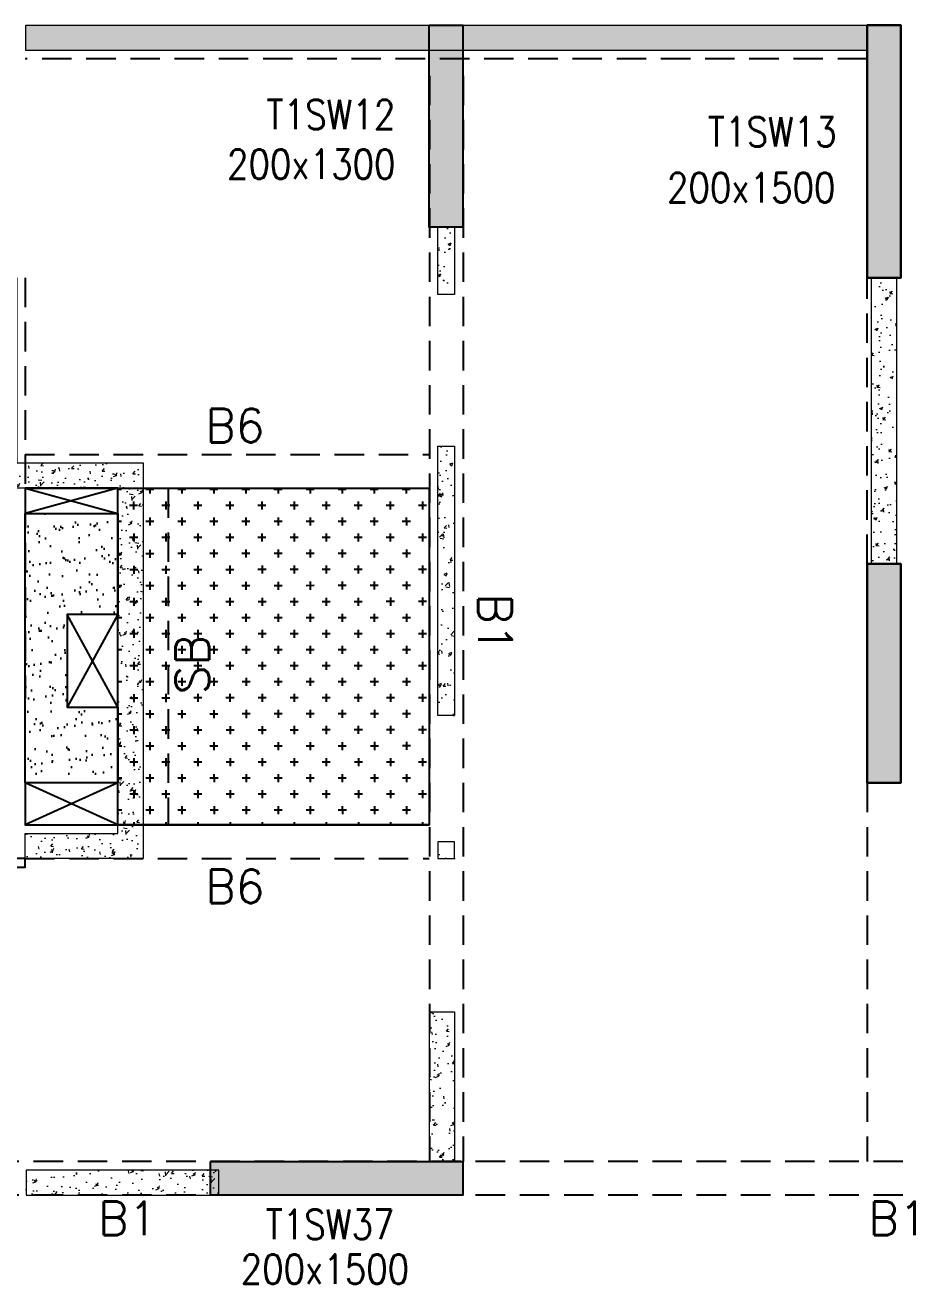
# Model space of a CAD drawing. Header units: millimetres. Extents: x 1078357 to 2594950, y -4969473 to -4636555.
# Drawn here: x 1609758 to 1614958, y -4659972 to -4652496 of the extents above; entities that cross this region are included whole.
import ezdxf

# ---------------------------------------------------------------- set-up
doc = ezdxf.new("R2010")
doc.units = ezdxf.units.MM
doc.linetypes.add('CONTINOUS', pattern=[0])
doc.linetypes.add('HIDDEN', pattern=[0.375, 0.25, -0.125])
for name, color, linetype, lineweight in [('A-_ANOTDIMA_D-', 6, 'Continuous', 13), ('COL. NO.', 30, 'Continuous', 25), ('COL. SIZE', 7, 'Continuous', 25), ('HATCH', 8, 'Continuous', 30), ('S-NON STR RCC WALL', 8, 'Continuous', 0)]:
    doc.layers.add(name, color=color, linetype=linetype, lineweight=lineweight)
for name, color, linetype in [('B-200x325', 201, 'HIDDEN'), ('B-200x650', 241, 'HIDDEN'), ('B-300xSLAB THK.', 151, 'Continuous'), ('BK1-200x650', 241, 'HIDDEN'), ('DROP SLAB', 8, 'Continuous'), ('S-COLUMN_SHEAR WALL', 1, 'Continuous'), ('SLAB FOLD', 8, 'Continuous')]:
    doc.layers.add(name, color=color, linetype=linetype)
doc.styles.add('ROMANS', font='romans.shx', dxfattribs={"width": 0.85})

# ---------------------------------------------------------------- blocks, each defined once
blk = doc.blocks.new('G$CD63B60BD')
at = {"layer": 'COL. NO.', "linetype": 'Continuous', "style": 'ROMANS', "width": 0.85}
for s, p in [('T1SW12', (27733.3, 15281.9, -320.4)), ('T1SW13', (30354.1, 15179.3, -320.4)), ('T1SW37', (27728.1, 8690, -320.4))]:
    blk.add_text(s, height=175, dxfattribs=at).set_placement(p)
at = {"layer": 'COL. SIZE', "linetype": 'Continuous', "style": 'ROMANS', "width": 0.85}
for s, p in [('200x1300', (27498.6, 14986.7, -320.4)), ('200x1500', (30111.3, 14847.6, -320.4)), ('200x1500', (27579.8, 8424.4, -320.4))]:
    blk.add_text(s, height=175, dxfattribs=at).set_placement(p)

msp = doc.modelspace()

# ---------------------------------------------------------------- hatches: boundary and pattern name
at = {"layer": 'DROP SLAB'}
h = msp.add_hatch(dxfattribs=at)
h.set_pattern_fill('CROSS', color=8, scale=15, angle=179.96921)
h.set_pattern_definition([(180.03079016, (-1680958.44, 9385210.29), (-95.1987999, -95.3011726), [47.625, -142.875]), (270.03079016, (-1680982.26, 9385234.09), (95.3011726, -95.1987999), [47.625, -142.875])])
h.paths.add_polyline_path([(1610308.3, -4655246.4), (1612158.3, -4655246.4), (1612158.3, -4657246.2), (1610308.3, -4657246.2)])
at = {"layer": 'HATCH'}
h = msp.add_hatch(dxfattribs=at)
h.set_pattern_fill('AR-SAND', color=8, scale=3, angle=179.97015)
h.set_pattern_definition([(37.47015413, (-3425124.53, 18703112.43), (-4.72361136, 146.8264517), [0, -115.824, 0, -129.54, 0, -123.825]), (7.4701541, (-3425124.53, 18703112.43), (134.9689868, 214.9772528), [0, -62.484, 0, -104.394, 0, -40.005]), (327.4701541, (-3425218.25, 18703112.48), (237.2979035, 0.3075449), [0, -38.1, 0, -137.16, 0, -179.07]), (317.4701541, (-3425218.25, 18703112.48), (229.1017424, 66.759465), [0, -19.05, 0, -89.916, 0, -102.87])])
h.paths.add_polyline_path([(1609758.4, -4655396.2), (1610308.4, -4655396.2), (1610308.4, -4655996.2), (1610008.5, -4655996.2), (1610008.5, -4656546.2), (1610308.4, -4656546.1), (1610308.4, -4656996.2), (1609758.5, -4656996.2)])
at = {"layer": 'S-COLUMN_SHEAR WALL', "lineweight": 25}
h = msp.add_hatch(color=1, dxfattribs=at)
h.dxf.hatch_style = 1
h.paths.add_polyline_path([(1612158.3, -4653696.2), (1612358.3, -4653696.2), (1612358.3, -4652496.1), (1612158.3, -4652496.1)])
at = {"layer": 'S-COLUMN_SHEAR WALL', "lineweight": 25, "extrusion": (1.00316e-06, 1.91639e-11, 1)}
h = msp.add_hatch(color=1, dxfattribs=at)
h.dxf.hatch_style = 1
h.paths.add_polyline_path([(1614958.3, -4652496.1), (1614758.3, -4652496.1), (1614758.3, -4653996.1), (1614958.3, -4653996.1)])
at = {"layer": 'S-COLUMN_SHEAR WALL', "lineweight": 25, "extrusion": (-1.00316e-06, 2.11765e-11, 1)}
h = msp.add_hatch(color=1, dxfattribs=at)
h.dxf.hatch_style = 1
h.paths.add_polyline_path([(1614758.3, -4652496.1), (1614958.3, -4652496.1), (1614958.3, -4653996.1), (1614758.3, -4653996.1)])
at = {"layer": 'S-COLUMN_SHEAR WALL', "lineweight": 25, "extrusion": (1.00316e-06, 1.91639e-11, 1)}
h = msp.add_hatch(color=1, dxfattribs=at)
h.dxf.hatch_style = 1
h.paths.add_polyline_path([(1614958.3, -4656996.1), (1614758.3, -4656996.1), (1614758.3, -4655696.1), (1614958.3, -4655696.1)])
at = {"layer": 'S-COLUMN_SHEAR WALL', "lineweight": 25, "extrusion": (-1.00316e-06, 2.11765e-11, 1)}
h = msp.add_hatch(color=1, dxfattribs=at)
h.dxf.hatch_style = 1
h.paths.add_polyline_path([(1614758.3, -4656996.1), (1614958.3, -4656996.1), (1614958.3, -4655696.1), (1614758.3, -4655696.1)])
at = {"layer": 'S-COLUMN_SHEAR WALL', "lineweight": 25}
h = msp.add_hatch(color=1, dxfattribs=at)
h.dxf.hatch_style = 1
h.paths.add_polyline_path([(1610858.3, -4659246.1), (1612358.3, -4659246.1), (1612358.3, -4659446.1), (1610858.3, -4659446.1)])
at = {"layer": 'S-NON STR RCC WALL'}
h = msp.add_hatch(dxfattribs=at)
h.set_pattern_fill('AR-CONC', color=256, angle=180)
h.set_pattern_definition([(50, (-5853161.9, 28027896.47), (182.184669, -15.93908554), [19.05, -209.55]), (355, (-5853161.9, 28027896.47), (-35.2434214, 191.0568452), [15.24, -167.6405842]), (100.4514447, (-5853146.72, 28027895.14), (146.9412471, 175.1177519), [16.1900088, -178.0902446]), (46.1842, (-5853161.9, 28027947.27), (271.0790409, -42.042328), [28.575, -314.325]), (96.6355576, (-5853139.31, 28027943.77), (237.404134, 247.4261246), [24.2850231, -267.1356082]), (351.1841512, (-5853161.9, 28027947.27), (237.404134, 247.4261246), [22.859967, -251.459732]), (21, (-5853136.5, 28027934.57), (151.6143913, -102.2651982), [19.05, -209.55]), (326, (-5853136.5, 28027934.57), (61.8020283, 184.1879661), [15.24, -167.64]), (71.451445, (-5853123.87, 28027926.05), (213.4164193, 81.9227689), [16.1900088, -178.0899376]), (37.5, (-5853161.9, 28027896.47), (3.08860325, 84.55503887), [0, -165.608, 0, -170.18, 0, -168.275]), (7.5, (-5853161.9, 28027896.47), (66.8196625, 100.18057482), [0, -97.028, 0, -161.798, 0, -64.135]), (327.5, (-5853218.545, 28027896.47), (135.59059517, -5.72874399), [0, -63.5, 0, -198.12, 0, -262.89]), (317.5, (-5853243.95, 28027896.47), (148.1291814, 25.42649103), [0, -82.55, 0, -131.572, 0, -186.69])])
h.paths.add_polyline_path([(1609761.5, -4652496.1), (1614758.5, -4652496.1), (1614758.5, -4652646.1), (1609761.5, -4652646.1)])
h = msp.add_hatch(dxfattribs=at)
h.set_pattern_fill('AR-CONC', color=256, angle=180)
h.set_pattern_definition([(50, (1612271.55, -4660402.88), (182.1847, -15.939), [19.05, -209.55]), (355, (1612271.55, -4660402.88), (-35.2434, 191.057), [15.24, -167.6406]), (100.4514, (1612286.73, -4660404.2), (146.9412, 175.1178), [16.19, -178.09]), (46.1842, (1612271.55, -4660352.08), (271.079, -42.042), [28.575, -314.325]), (96.6356, (1612294.14, -4660355.58), (237.404, 247.426), [24.285, -267.136]), (351.184, (1612271.55, -4660352.08), (237.404, 247.426), [22.86, -251.46]), (21, (1612296.95, -4660364.78), (151.6144, -102.2652), [19.05, -209.55]), (326, (1612296.95, -4660364.78), (61.802, 184.188), [15.24, -167.64]), (71.4514, (1612309.58, -4660373.3), (213.4164, 81.923), [16.19, -178.09]), (37.5, (1612271.55, -4660402.877), (3.0886, 84.55504), [0, -165.608, 0, -170.18, 0, -168.275]), (7.5, (1612271.55, -4660402.88), (66.8197, 100.1806), [0, -97.028, 0, -161.798, 0, -64.135]), (327.5, (1612214.91, -4660402.88), (135.5906, -5.72874), [0, -63.5, 0, -198.12, 0, -262.89]), (317.5, (1612189.51, -4660402.88), (148.1292, 25.4265), [0, -82.55, 0, -131.572, 0, -186.69])])
h.paths.add_polyline_path([(1612208.5, -4653696.2), (1612308.5, -4653696.2), (1612308.5, -4654096.1), (1612208.5, -4654096.1)])
h = msp.add_hatch(dxfattribs=at)
h.set_pattern_fill('AR-CONC', color=256, angle=180)
h.set_pattern_definition([(50, (-4755937.19, 23343877.28), (182.184669, -15.9390855), [19.05, -209.55]), (355, (-4755937.19, 23343877.28), (-35.2434214, 191.0568452), [15.24, -167.6405842]), (100.4514447, (-4755922, 23343875.95), (146.9412471, 175.1177519), [16.1900088, -178.0902446]), (46.1842, (-4755937.19, 23343928.08), (271.0790409, -42.042328), [28.575, -314.325]), (96.6355576, (-4755914.6, 23343924.58), (237.404134, 247.4261246), [24.2850231, -267.1356082]), (351.1841512, (-4755937.2, 23343928.08), (237.404134, 247.4261246), [22.859967, -251.459732]), (21, (-4755911.79, 23343915.38), (151.6143913, -102.2651982), [19.05, -209.55]), (326, (-4755911.79, 23343915.38), (61.8020283, 184.1879661), [15.24, -167.64]), (71.451445, (-4755899.15, 23343906.86), (213.4164193, 81.9227689), [16.1900088, -178.0899376]), (37.5, (-4755937.19, 23343877.28), (3.08860325, 84.55503887), [0, -165.608, 0, -170.18, 0, -168.275]), (7.5, (-4755937.19, 23343877.28), (66.8196625, 100.18057482), [0, -97.028, 0, -161.798, 0, -64.135]), (327.5, (-4755993.83, 23343877.28), (135.59059517, -5.728744), [0, -63.5, 0, -198.12, 0, -262.89]), (317.5, (-4756019.23, 23343877.28), (148.1291814, 25.42649103), [0, -82.55, 0, -131.572, 0, -186.69])])
h.paths.add_polyline_path([(1610458.5, -4655096.1), (1610458.5, -4657446.1), (1609758.5, -4657446.1), (1609758.5, -4657296.1), (1610308.5, -4657296.1), (1610308.5, -4655246.1), (1609558.5, -4655246.1), (1609558.5, -4653996.1), (1609708.5, -4653996.1), (1609708.5, -4655096.1)])
at = {"layer": 'S-NON STR RCC WALL', "ltscale": 700}
h = msp.add_hatch(dxfattribs=at)
h.set_pattern_fill('AR-CONC', color=256)
h.set_pattern_definition([(50, (481667.2, 23899.88), (182.184669, -15.9390855), [19.05, -209.55]), (355, (481667.2, 23899.88), (-35.2434214, 191.056845), [15.24, -167.640584]), (100.4514447, (481682.38, 23898.56), (146.941247, 175.117752), [16.190009, -178.0902446]), (46.1842, (481667.2, 23950.68), (271.079041, -42.042328), [28.575, -314.325]), (96.6355576, (481689.78, 23947.18), (237.404134, 247.426125), [24.285023, -267.135608]), (351.184151, (481667.2, 23950.68), (237.404134, 247.426125), [22.859967, -251.459732]), (21, (481692.6, 23937.98), (151.6143913, -102.265198), [19.05, -209.55]), (326, (481692.6, 23937.98), (61.802028, 184.187966), [15.24, -167.64]), (71.451445, (481705.23, 23929.46), (213.416419, 81.922769), [16.190009, -178.0899376]), (37.5, (481667.195, 23899.884), (3.08860325, 84.5550389), [0, -165.608, 0, -170.18, 0, -168.275]), (7.5, (481667.195, 23899.88), (66.8196625, 100.1805748), [0, -97.028, 0, -161.798, 0, -64.135]), (327.5, (481610.55, 23899.884), (135.5905952, -5.728744), [0, -63.5, 0, -198.12, 0, -262.89]), (317.5, (481585.15, 23899.88), (148.1291814, 25.426491), [0, -82.55, 0, -131.572, 0, -186.69])])
h.paths.add_polyline_path([(1614783.5, -4653996.1), (1614933.5, -4653996.1), (1614933.5, -4655696.1), (1614783.5, -4655696.1)])
at = {"layer": 'S-NON STR RCC WALL'}
h = msp.add_hatch(dxfattribs=at)
h.set_pattern_fill('AR-CONC', color=256, angle=180)
h.set_pattern_definition([(50, (2709496.26, -9344422.06), (182.184669, -15.9390855), [19.05, -209.55]), (355, (2709496.26, -9344422.06), (-35.2434214, 191.056845), [15.24, -167.640584]), (100.4514447, (2709511.45, -9344423.4), (146.941247, 175.117752), [16.190009, -178.0902446]), (46.1842, (2709496.26, -9344371.26), (271.079041, -42.042328), [28.575, -314.325]), (96.6355576, (2709518.85, -9344374.77), (237.404134, 247.426125), [24.285023, -267.135608]), (351.184151, (2709496.26, -9344371.26), (237.404134, 247.426125), [22.859967, -251.459732]), (21, (2709521.66, -9344383.96), (151.6143913, -102.265198), [19.05, -209.55]), (326, (2709521.66, -9344383.96), (61.802028, 184.187966), [15.24, -167.64]), (71.451445, (2709534.3, -9344392.49), (213.416419, 81.922769), [16.190009, -178.0899376]), (37.5, (2709496.264, -9344422.064), (3.08860325, 84.5550389), [0, -165.608, 0, -170.18, 0, -168.275]), (7.5, (2709496.26, -9344422.06), (66.8196625, 100.1805748), [0, -97.028, 0, -161.798, 0, -64.135]), (327.5, (2709439.62, -9344422.064), (135.5905952, -5.728744), [0, -63.5, 0, -198.12, 0, -262.89]), (317.5, (2709414.22, -9344422.06), (148.1291814, 25.426491), [0, -82.55, 0, -131.572, 0, -186.69])])
h.paths.add_polyline_path([(1612208.5, -4654996.1), (1612308.5, -4654996.1), (1612308.5, -4656596.1), (1612208.5, -4656596.1)])
h = msp.add_hatch(dxfattribs=at)
h.set_pattern_fill('AR-CONC', color=256, angle=180)
h.set_pattern_definition([(50, (2709483.05, -9345786.73), (182.184669, -15.9390855), [19.05, -209.55]), (355, (2709483.05, -9345786.73), (-35.2434214, 191.056845), [15.24, -167.640584]), (100.4514447, (2709498.23, -9345788.06), (146.941247, 175.117752), [16.190009, -178.0902446]), (46.1842, (2709483.05, -9345735.93), (271.079041, -42.042328), [28.575, -314.325]), (96.6355576, (2709505.64, -9345739.43), (237.404134, 247.426125), [24.285023, -267.135608]), (351.184151, (2709483.05, -9345735.93), (237.404134, 247.426125), [22.859967, -251.459732]), (21, (2709508.45, -9345748.63), (151.6143913, -102.265198), [19.05, -209.55]), (326, (2709508.45, -9345748.63), (61.802028, 184.187966), [15.24, -167.64]), (71.451445, (2709521.08, -9345757.15), (213.416419, 81.922769), [16.190009, -178.0899376]), (37.5, (2709483.05, -9345786.73), (3.08860325, 84.5550389), [0, -165.608, 0, -170.18, 0, -168.275]), (7.5, (2709483.05, -9345786.73), (66.8196625, 100.1805748), [0, -97.028, 0, -161.798, 0, -64.135]), (327.5, (2709426.41, -9345786.73), (135.5905952, -5.728744), [0, -63.5, 0, -198.12, 0, -262.89]), (317.5, (2709401.01, -9345786.73), (148.1291814, 25.426491), [0, -82.55, 0, -131.572, 0, -186.69])])
h.paths.add_polyline_path([(1612208.5, -4657446.1), (1612308.5, -4657446.1), (1612308.5, -4657346.1), (1612208.5, -4657346.1)])
h = msp.add_hatch(dxfattribs=at)
h.set_pattern_fill('AR-CONC', color=256, angle=180)
h.set_pattern_definition([(50, (-5839376.66, 28027896.46), (182.184669, -15.93908554), [19.05, -209.55]), (355, (-5839376.66, 28027896.46), (-35.2434214, 191.0568452), [15.24, -167.6405842]), (100.4514447, (-5839361.47, 28027895.14), (146.9412471, 175.1177519), [16.1900088, -178.0902446]), (46.1842, (-5839376.66, 28027947.26), (271.0790409, -42.042328), [28.575, -314.325]), (96.6355576, (-5839354.07, 28027943.76), (237.404134, 247.4261246), [24.2850231, -267.1356082]), (351.1841512, (-5839376.66, 28027947.26), (237.404134, 247.4261246), [22.859967, -251.459732]), (21, (-5839351.26, 28027934.56), (151.6143913, -102.2651982), [19.05, -209.55]), (326, (-5839351.26, 28027934.56), (61.8020283, 184.1879661), [15.24, -167.64]), (71.451445, (-5839338.62, 28027926.04), (213.4164193, 81.9227689), [16.1900088, -178.0899376]), (37.5, (-5839376.656, 28027896.463), (3.08860325, 84.55503887), [0, -165.608, 0, -170.18, 0, -168.275]), (7.5, (-5839376.66, 28027896.46), (66.8196625, 100.18057482), [0, -97.028, 0, -161.798, 0, -64.135]), (327.5, (-5839433.3, 28027896.46), (135.59059517, -5.72874399), [0, -63.5, 0, -198.12, 0, -262.89]), (317.5, (-5839458.7, 28027896.46), (148.1291814, 25.42649103), [0, -82.55, 0, -131.572, 0, -186.69])])
h.paths.add_polyline_path([(1612158.5, -4658356.1), (1612308.5, -4658356.1), (1612308.5, -4659246), (1612158.5, -4659246)])
h = msp.add_hatch(dxfattribs=at)
h.set_pattern_fill('AR-CONC', color=256)
h.set_pattern_definition([(50, (-4755937.19, 23343877.28), (182.184669, -15.9390855), [19.05, -209.55]), (355, (-4755937.19, 23343877.28), (-35.2434214, 191.0568452), [15.24, -167.6405842]), (100.4514447, (-4755922, 23343875.95), (146.9412471, 175.1177519), [16.1900088, -178.0902446]), (46.1842, (-4755937.19, 23343928.08), (271.0790409, -42.042328), [28.575, -314.325]), (96.6355576, (-4755914.6, 23343924.58), (237.404134, 247.4261246), [24.2850231, -267.1356082]), (351.1841512, (-4755937.2, 23343928.08), (237.404134, 247.4261246), [22.859967, -251.459732]), (21, (-4755911.79, 23343915.38), (151.6143913, -102.2651982), [19.05, -209.55]), (326, (-4755911.79, 23343915.38), (61.8020283, 184.1879661), [15.24, -167.64]), (71.451445, (-4755899.15, 23343906.86), (213.4164193, 81.9227689), [16.1900088, -178.0899376]), (37.5, (-4755937.19, 23343877.28), (3.08860325, 84.55503887), [0, -165.608, 0, -170.18, 0, -168.275]), (7.5, (-4755937.19, 23343877.28), (66.8196625, 100.18057482), [0, -97.028, 0, -161.798, 0, -64.135]), (327.5, (-4755993.83, 23343877.28), (135.59059517, -5.728744), [0, -63.5, 0, -198.12, 0, -262.89]), (317.5, (-4756019.23, 23343877.28), (148.1291814, 25.42649103), [0, -82.55, 0, -131.572, 0, -186.69])])
h.paths.add_polyline_path([(1610908.5, -4659296.1), (1609764, -4659296.1), (1609764, -4659446.1), (1610908.5, -4659446.1)])

# ---------------------------------------------------------------- linework, layer by layer
at = {"layer": 'B-200x325', "ltscale": 700}
for p, q in [((1609758.2, -4655046.4, 0), (1612158.2, -4655046.4, 0)), ((1609758.4, -4657446.2, 0), (1612158.2, -4657446.2, 0))]:
    msp.add_line(p, q, dxfattribs=at)
at = {"layer": 'B-200x325', "linetype": 'Continuous', "ltscale": 700}
for p, q in [((1609758.2, -4655246.4, 0), (1612158.2, -4655246.4, 0)), ((1609758.4, -4657246.2, 0), (1612158.2, -4657246.2, 0))]:
    msp.add_line(p, q, dxfattribs=at)
at = {"layer": 'B-200x650', "linetype": 'HIDDEN', "ltscale": 700}
for p, q in [((1614758.5, -4652696.1, 0), (1609758.5, -4652696.1, 0)), ((1612158.5, -4652796.2, 0), (1612158.5, -4659246, 0)), ((1612358.5, -4652796.2, 0), (1612358.5, -4659246, 0)), ((1609758.5, -4653996.1, 0), (1609758.5, -4656496.1, 0)), ((1614758.5, -4655696.1, 0), (1614758.5, -4653996.1, 0)), ((1614758.5, -4656996.2, 0), (1614758.5, -4659246.1, 0)), ((1619958.5, -4659246, 0), (1609101.9, -4659246, 0)), ((1619958.5, -4659446, 0), (1609101.9, -4659446, 0))]:
    msp.add_line(p, q, dxfattribs=at)
at = {"layer": 'B-300xSLAB THK.', "linetype": 'HIDDEN', "ltscale": 700}
for p, q in [((1610307.1, -4655246.6, 0), (1610307.1, -4657246.4, 0)), ((1610607.1, -4655246.6, 0), (1610607.1, -4657246.4, 0))]:
    msp.add_line(p, q, dxfattribs=at)
at = {"layer": 'BK1-200x650', "linetype": 'Continuous', "ltscale": 700, "elevation": 0}
msp.add_lwpolyline([(1609758.6, -4657446.1), (1609558.6, -4657446.1), (1609558.6, -4657496.3), (1609758.6, -4657496.3)], close=True, dxfattribs=at)
at = {"layer": 'DROP SLAB', "color": 3, "linetype": 'CONTINOUS', "ltscale": 500}
for p, q in [((1609758.5, -4655246.2, 0), (1610308.5, -4655396.2, 0)), ((1610307.6, -4655246.4, 0), (1609758.5, -4655396.2, 0)), ((1610308.5, -4655996.2, 0), (1610008.5, -4656546.2, 0)), ((1610308.5, -4656546.2, 0), (1610008.5, -4655996.2, 0)), ((1610308.5, -4657246.2, 0), (1609758.5, -4656996.2, 0)), ((1610308.5, -4656996.2, 0), (1609758.6, -4657246.2, 0))]:
    msp.add_line(p, q, dxfattribs=at)
at = {"layer": 'DROP SLAB', "color": 3, "linetype": 'CONTINOUS', "ltscale": 500, "elevation": 0}
for points in [[(1610308.5, -4655246.4), (1609758.5, -4655246.4), (1609758.5, -4655396.2), (1610308.5, -4655396.2)], [(1610308.3, -4655246.4), (1612158.3, -4655246.4), (1612158.3, -4657246.2), (1610308.3, -4657246.2)], [(1610308.5, -4655996.2), (1610008.5, -4655996.2), (1610008.5, -4656546.2), (1610308.5, -4656546.2)], [(1610308.5, -4656996.2), (1609758.6, -4656996.2), (1609758.6, -4657246.2), (1610308.5, -4657246.2)]]:
    msp.add_lwpolyline(points, close=True, dxfattribs=at)
at = {"layer": 'S-COLUMN_SHEAR WALL', "color": 1, "lineweight": 25, "elevation": 0}
for points in [[(1612158.3, -4652496.1), (1612358.3, -4652496.1), (1612358.3, -4653696.2), (1612158.3, -4653696.2)], [(1610858.3, -4659246.1), (1612358.3, -4659246.1), (1612358.3, -4659446.1), (1610858.3, -4659446.1)]]:
    msp.add_lwpolyline(points, close=True, dxfattribs=at)
at = {"layer": 'S-COLUMN_SHEAR WALL', "color": 1, "lineweight": 25, "extrusion": (1.00316e-06, 1.91639e-11, 1), "elevation": 1.6}
for points in [[(1614958.3, -4652496.1), (1614758.3, -4652496.1), (1614758.3, -4653996.1), (1614958.3, -4653996.1)], [(1614958.3, -4656996.1), (1614758.3, -4656996.1), (1614758.3, -4655696.1), (1614958.3, -4655696.1)]]:
    msp.add_lwpolyline(points, close=True, dxfattribs=at)
at = {"layer": 'S-COLUMN_SHEAR WALL', "color": 1, "lineweight": 25, "extrusion": (-1.00316e-06, 2.11765e-11, 1), "elevation": -1.6}
for points in [[(1614758.3, -4652496.1), (1614958.3, -4652496.1), (1614958.3, -4653996.1), (1614758.3, -4653996.1)], [(1614758.3, -4656996.1), (1614958.3, -4656996.1), (1614958.3, -4655696.1), (1614758.3, -4655696.1)]]:
    msp.add_lwpolyline(points, close=True, dxfattribs=at)
at = {"layer": 'S-NON STR RCC WALL', "elevation": 0}
for points in [[(1609761.5, -4652496.1), (1614758.5, -4652496.1), (1614758.5, -4652646.1), (1609761.5, -4652646.1)], [(1612208.5, -4653696.2), (1612308.5, -4653696.2), (1612308.5, -4654096.1), (1612208.5, -4654096.1)], [(1610458.5, -4655096.1), (1610458.5, -4657446.1), (1609758.5, -4657446.1), (1609758.5, -4657296.1), (1610308.5, -4657296.1), (1610308.5, -4655246.1), (1609558.5, -4655246.1), (1609558.5, -4653996.1), (1609708.5, -4653996.1), (1609708.5, -4655096.1)]]:
    msp.add_lwpolyline(points, close=True, dxfattribs=at)
at = {"layer": 'S-NON STR RCC WALL', "ltscale": 700, "elevation": 0}
for points in [[(1614783.5, -4653996.1), (1614933.5, -4653996.1), (1614933.5, -4655696.1), (1614783.5, -4655696.1)], [(1612208.5, -4654996.1), (1612308.5, -4654996.1), (1612308.5, -4656596.1), (1612208.5, -4656596.1)], [(1612208.5, -4657446.1), (1612308.5, -4657446.1), (1612308.5, -4657346.1), (1612208.5, -4657346.1)], [(1612158.5, -4658356.1), (1612308.5, -4658356.1), (1612308.5, -4659246), (1612158.5, -4659246)], [(1610908.5, -4659296.1), (1609764, -4659296.1), (1609764, -4659446.1), (1610908.5, -4659446.1)]]:
    msp.add_lwpolyline(points, close=True, dxfattribs=at)
at = {"layer": 'SLAB FOLD', "color": 8, "ltscale": 1000, "elevation": 0}
msp.add_lwpolyline([(1609758.4, -4655396.2), (1610308.4, -4655396.2), (1610308.4, -4655996.2), (1610008.5, -4655996.2), (1610008.5, -4656546.2), (1610308.4, -4656546.1), (1610308.4, -4656996.2), (1609758.5, -4656996.2), (1609758.4, -4655396.2)], dxfattribs=at)

# ---------------------------------------------------------------- block references
at = {"layer": 'A-_ANOTDIMA_D-', "color": 2, "ltscale": 700}
msp.add_blockref('G$CD63B60BD', (1583458.3, -4668396.1, 0), dxfattribs=at)

# ---------------------------------------------------------------- texts
at = {"layer": 'B-200x325', "linetype": 'Continuous', "ltscale": 700, "style": 'ROMANS'}
for p in [(1610827.8, -4654974.2, -2.7), (1610827.8, -4657711.4, -2.7)]:
    msp.add_text('B6', height=200, rotation=359.99866, dxfattribs=at).set_placement(p)
at = {"layer": 'B-200x650', "linetype": 'HIDDEN', "ltscale": 500, "style": 'ROMANS'}
for rotation, p in [(269.99906, (1612449, -4655871.1, -2.7)), (359.99906, (1610191.5, -4659683.3, -2.7)), (359.99906, (1614766, -4659683.2, -2.7))]:
    msp.add_text('B1', height=200, rotation=rotation, dxfattribs=at).set_placement(p)
at = {"layer": 'B-300xSLAB THK.', "linetype": 'Continuous', "ltscale": 700, "style": 'ROMANS'}
msp.add_text('SB', height=200, rotation=90.00094, dxfattribs=at).set_placement((1610851.8, -4656470.7, -2.7))

doc.saveas('drawing.dxf')
